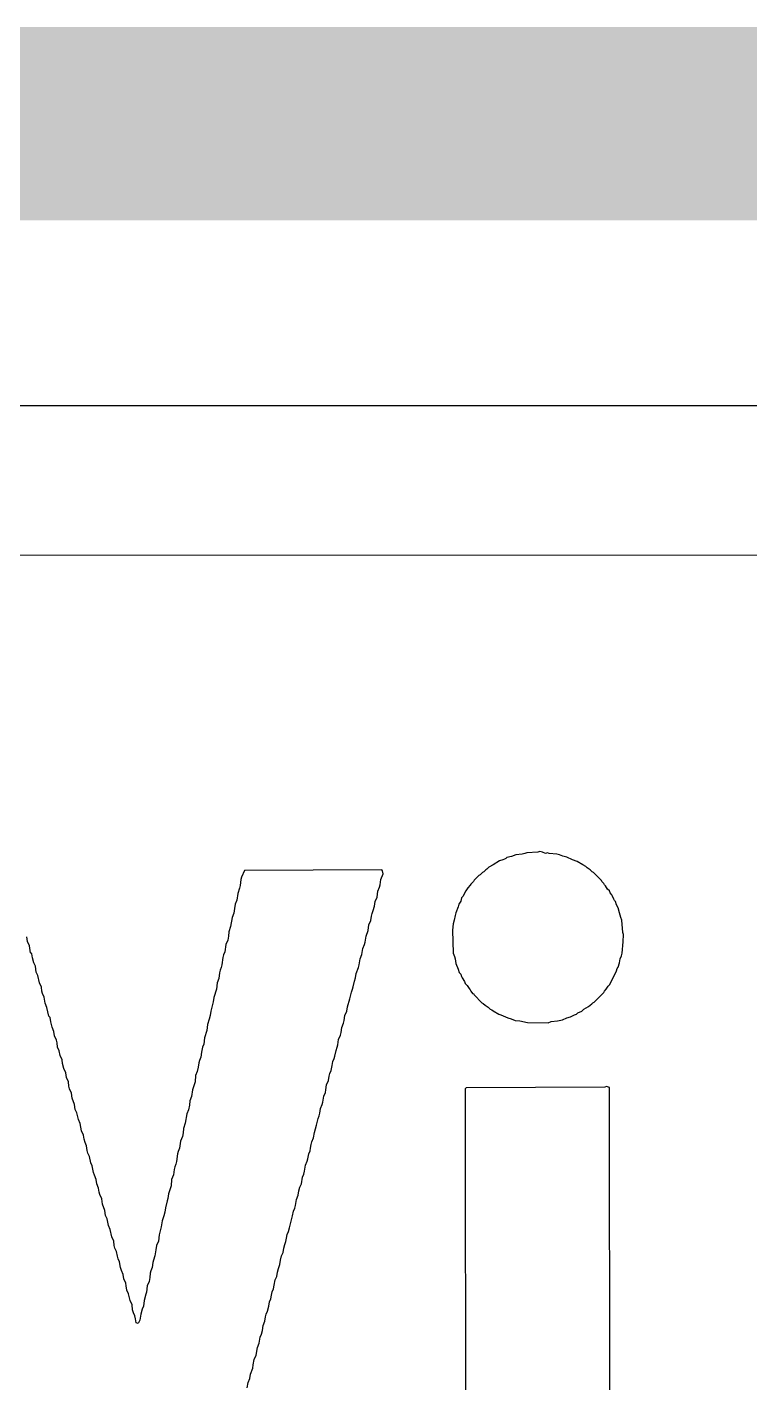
# Model space of a CAD drawing. Header units: inches. Extents: x -6 to 284, y -12 to 154.
# Drawn here: x 15.266 to 15.93, y 19.202 to 20.449 of the extents above; entities that cross this region are included whole.
import ezdxf

# ---------------------------------------------------------------- set-up
doc = ezdxf.new("R2010")
doc.units = ezdxf.units.IN
for name, color, linetype in [('Board Outline', 216, 'Continuous'), ('Bottom Layer', 5, 'Continuous'), ('GND-1', 16, 'Continuous'), ('GND-2', 90, 'Continuous'), ('GND-3', 216, 'Continuous'), ('GND-4', 54, 'Continuous'), ('PWR-1', 156, 'Continuous'), ('PWR-2', 130, 'Continuous'), ('Signal L1', 76, 'Continuous'), ('Signal L2', 6, 'Continuous'), ('Top Layer', 1, 'Continuous'), ('Top Overlay', 2, 'Continuous')]:
    doc.layers.add(name, color=color, linetype=linetype)

msp = doc.modelspace()

# ---------------------------------------------------------------- linework, layer by layer
at = {"layer": 'Board Outline'}
msp.add_lwpolyline([(12.0364, 20.3599, 0.1778, 0.1778, 0), (75.5509, 20.3599, 0.1778, 0.1778, 0)], format="xyseb", dxfattribs=at)
at = {"layer": 'Bottom Layer'}
msp.add_line((12.0364, 20.1009), (45.7536, 20.1009), dxfattribs=at)
at = {"layer": 'GND-1'}
msp.add_line((12.0364, 20.1009), (75.5508, 20.1009), dxfattribs=at)
at = {"layer": 'GND-2'}
msp.add_line((12.0364, 20.1009), (75.5508, 20.1009), dxfattribs=at)
at = {"layer": 'GND-3'}
msp.add_line((12.0364, 20.1009), (75.5508, 20.1009), dxfattribs=at)
at = {"layer": 'GND-4'}
msp.add_line((12.0364, 20.1009), (75.5508, 20.1009), dxfattribs=at)
at = {"layer": 'PWR-1'}
msp.add_line((12.0364, 20.1009), (17.6603, 20.1009), dxfattribs=at)
at = {"layer": 'PWR-2'}
msp.add_line((12.0364, 20.1009), (17.6603, 20.1009), dxfattribs=at)
at = {"layer": 'Signal L1'}
msp.add_line((12.0364, 20.1009), (75.5508, 20.1009), dxfattribs=at)
at = {"layer": 'Signal L2'}
msp.add_line((12.0364, 20.1009), (17.2894, 20.1009), dxfattribs=at)
at = {"layer": 'Top Layer'}
msp.add_line((12.0364, 20.1009), (20.1416, 20.1009), dxfattribs=at)
at = {"layer": 'Top Overlay'}
for p, q in [((14.9802, 19.9635), (16.8754, 19.9632)), ((15.703, 19.6832), (15.7001, 19.6821)), ((15.7047, 19.6838), (15.703, 19.6832)), ((15.7059, 19.6844), (15.7047, 19.6838)), ((15.7067, 19.6852), (15.7059, 19.6844)), ((15.7111, 19.6861), (15.7067, 19.6852)), ((15.7151, 19.6879), (15.7111, 19.6861)), ((15.7209, 19.6884), (15.7151, 19.6879)), ((15.7232, 19.689), (15.7209, 19.6884)), ((15.725, 19.6896), (15.7232, 19.689)), ((15.7354, 19.6902), (15.725, 19.6896)), ((15.7371, 19.6907), (15.7354, 19.6902)), ((15.7394, 19.6902), (15.7371, 19.6907)), ((15.7423, 19.689), (15.7394, 19.6902)), ((15.7441, 19.6896), (15.7423, 19.689)), ((15.7458, 19.689), (15.7441, 19.6896)), ((15.7528, 19.6884), (15.7458, 19.689)), ((15.7551, 19.6879), (15.7528, 19.6884)), ((15.7583, 19.6864), (15.7551, 19.6879)), ((15.762, 19.6855), (15.7583, 19.6864)), ((15.7672, 19.6832), (15.762, 19.6855)), ((15.7713, 19.6815), (15.7672, 19.6832)), ((15.4655, 19.6734), (15.4629, 19.6673)), ((15.5918, 19.674), (15.4655, 19.6734)), ((15.5909, 19.665), (15.5932, 19.6702)), ((15.5926, 19.6731), (15.5918, 19.674)), ((15.5932, 19.6702), (15.5926, 19.6731)), ((15.6844, 19.6716), (15.6821, 19.6693)), ((15.6856, 19.6722), (15.6844, 19.6716)), ((15.6873, 19.674), (15.6856, 19.6722)), ((15.6885, 19.6745), (15.6873, 19.674)), ((15.6902, 19.6763), (15.6885, 19.6745)), ((15.6943, 19.6786), (15.6902, 19.6763)), ((15.7001, 19.6821), (15.6943, 19.6786)), ((15.7765, 19.6786), (15.7713, 19.6815)), ((15.7794, 19.6769), (15.7765, 19.6786)), ((15.7806, 19.6757), (15.7794, 19.6769)), ((15.7835, 19.674), (15.7806, 19.6757)), ((15.7852, 19.6722), (15.7835, 19.674)), ((15.7864, 19.6716), (15.7852, 19.6722)), ((15.7936, 19.6644), (15.7864, 19.6716)), ((15.4615, 19.6595), (15.4609, 19.6572)), ((15.4623, 19.665), (15.4615, 19.6595)), ((15.4629, 19.6673), (15.4623, 19.665)), ((15.5883, 19.6543), (15.5897, 19.658)), ((15.5897, 19.658), (15.5903, 19.6603)), ((15.5903, 19.6603), (15.5909, 19.665)), ((15.6731, 19.6598), (15.6708, 19.6574)), ((15.6737, 19.6609), (15.6731, 19.6598)), ((15.676, 19.6632), (15.6737, 19.6609)), ((15.6766, 19.6644), (15.676, 19.6632)), ((15.681, 19.6687), (15.6766, 19.6644)), ((15.6821, 19.6693), (15.681, 19.6687)), ((15.7939, 19.6641), (15.7936, 19.6644)), ((15.7942, 19.6632), (15.7939, 19.6641)), ((15.7959, 19.6615), (15.7942, 19.6632)), ((15.7965, 19.6603), (15.7959, 19.6615)), ((15.7976, 19.6592), (15.7965, 19.6603)), ((15.7994, 19.6563), (15.7976, 19.6592)), ((15.4586, 19.6462), (15.4571, 19.6424)), ((15.4594, 19.6522), (15.4586, 19.6462)), ((15.4609, 19.6572), (15.4594, 19.6522)), ((15.5857, 19.6447), (15.5874, 19.6488)), ((15.5874, 19.6488), (15.5883, 19.6543)), ((15.6645, 19.6453), (15.6627, 19.6424)), ((15.665, 19.6482), (15.6645, 19.6453)), ((15.6662, 19.6493), (15.665, 19.6482)), ((15.6691, 19.6546), (15.6662, 19.6493)), ((15.6708, 19.6574), (15.6691, 19.6546)), ((15.8011, 19.6546), (15.7994, 19.6563)), ((15.8017, 19.6528), (15.8011, 19.6546)), ((15.8034, 19.6511), (15.8017, 19.6528)), ((15.804, 19.6499), (15.8034, 19.6511)), ((15.8052, 19.647), (15.804, 19.6499)), ((15.8058, 19.6459), (15.8052, 19.647)), ((15.8066, 19.645), (15.8058, 19.6459)), ((15.4557, 19.634), (15.4542, 19.6302)), ((15.4565, 19.6383), (15.4557, 19.634)), ((15.4571, 19.6424), (15.4565, 19.6383)), ((15.5822, 19.6314), (15.5828, 19.6337)), ((15.5828, 19.6337), (15.584, 19.6366)), ((15.584, 19.6366), (15.5851, 19.6407)), ((15.5851, 19.6407), (15.5857, 19.6447)), ((15.6598, 19.6343), (15.6592, 19.632)), ((15.6621, 19.6401), (15.6598, 19.6343)), ((15.6627, 19.6424), (15.6621, 19.6401)), ((15.8075, 19.6418), (15.8066, 19.645)), ((15.8092, 19.6389), (15.8075, 19.6418)), ((15.8104, 19.6343), (15.8092, 19.6389)), ((15.8116, 19.6302), (15.8104, 19.6343)), ((15.4528, 19.6218), (15.4513, 19.6169)), ((15.4542, 19.6302), (15.4528, 19.6218)), ((15.5793, 19.6181), (15.5799, 19.6233)), ((15.5799, 19.6233), (15.5816, 19.6273)), ((15.5816, 19.6273), (15.5822, 19.6314)), ((15.6575, 19.6244), (15.6569, 19.6186)), ((15.6584, 19.6276), (15.6575, 19.6244)), ((15.6592, 19.632), (15.6584, 19.6276)), ((15.8124, 19.6276), (15.8116, 19.6302)), ((15.8133, 19.6163), (15.8124, 19.6276)), ((15.266, 19.6082), (15.2654, 19.6123)), ((15.2678, 19.6042), (15.266, 19.6082)), ((15.4502, 19.6094), (15.4484, 19.6053)), ((15.4508, 19.6129), (15.4502, 19.6094)), ((15.4513, 19.6169), (15.4508, 19.6129)), ((15.5758, 19.6053), (15.5764, 19.6076)), ((15.5764, 19.6076), (15.5773, 19.6131)), ((15.5773, 19.6131), (15.5793, 19.6181)), ((15.6569, 19.6186), (15.6575, 19.5972)), ((15.8127, 19.5972), (15.8136, 19.6079)), ((15.8139, 19.6146), (15.8133, 19.6163)), ((15.8136, 19.6079), (15.8139, 19.6146)), ((15.2683, 19.6019), (15.2678, 19.6042)), ((15.2689, 19.5978), (15.2683, 19.6019)), ((15.2701, 19.5966), (15.2689, 19.5978)), ((15.2706, 19.5932), (15.2701, 19.5966)), ((15.4464, 19.5958), (15.4458, 19.5935)), ((15.4476, 19.5987), (15.4464, 19.5958)), ((15.4484, 19.6053), (15.4476, 19.5987)), ((15.5718, 19.592), (15.5735, 19.5961)), ((15.5735, 19.5961), (15.5744, 19.6016)), ((15.5744, 19.6016), (15.5758, 19.6053)), ((15.6575, 19.5972), (15.6587, 19.5943)), ((15.8121, 19.5949), (15.8127, 19.5972)), ((15.2718, 19.5885), (15.2706, 19.5932)), ((15.2733, 19.5853), (15.2718, 19.5885)), ((15.2741, 19.5798), (15.2733, 19.5853)), ((15.4441, 19.5842), (15.4432, 19.5816)), ((15.4447, 19.5865), (15.4441, 19.5842)), ((15.4458, 19.5935), (15.4447, 19.5865)), ((15.5683, 19.5787), (15.5703, 19.5842)), ((15.5703, 19.5842), (15.5709, 19.5865)), ((15.5709, 19.5865), (15.5718, 19.592)), ((15.6587, 19.5943), (15.6592, 19.592)), ((15.6592, 19.592), (15.6598, 19.588)), ((15.6598, 19.588), (15.6621, 19.5827)), ((15.6621, 19.5827), (15.663, 19.5796)), ((15.8075, 19.581), (15.8081, 19.5833)), ((15.8081, 19.5833), (15.8092, 19.5845)), ((15.8092, 19.5845), (15.8104, 19.5885)), ((15.8104, 19.5885), (15.811, 19.592)), ((15.811, 19.592), (15.8121, 19.5949)), ((15.2756, 19.5767), (15.2741, 19.5798)), ((15.277, 19.57), (15.2756, 19.5767)), ((15.4421, 19.5741), (15.4403, 19.57)), ((15.4426, 19.5793), (15.4421, 19.5741)), ((15.4432, 19.5816), (15.4426, 19.5793)), ((15.5654, 19.5665), (15.5666, 19.5717)), ((15.5666, 19.5717), (15.5677, 19.5746)), ((15.5677, 19.5746), (15.5683, 19.5787)), ((15.663, 19.5796), (15.6645, 19.5781)), ((15.6645, 19.5781), (15.665, 19.5758)), ((15.665, 19.5758), (15.6656, 19.5746)), ((15.6656, 19.5746), (15.6679, 19.5712)), ((15.6679, 19.5712), (15.6685, 19.5694)), ((15.8011, 19.5683), (15.8058, 19.577)), ((15.8058, 19.577), (15.8075, 19.581)), ((15.2788, 19.566), (15.277, 19.57)), ((15.2793, 19.5625), (15.2788, 19.566)), ((15.2799, 19.5602), (15.2793, 19.5625)), ((15.2814, 19.557), (15.2799, 19.5602)), ((15.4398, 19.5642), (15.4374, 19.5567)), ((15.4403, 19.57), (15.4398, 19.5642)), ((15.5625, 19.5555), (15.564, 19.5616)), ((15.564, 19.5616), (15.5648, 19.5642)), ((15.5648, 19.5642), (15.5654, 19.5665)), ((15.6685, 19.5694), (15.6702, 19.5677)), ((15.6702, 19.5677), (15.672, 19.5648)), ((15.672, 19.5648), (15.6731, 19.5636)), ((15.6731, 19.5636), (15.6737, 19.5625)), ((15.6737, 19.5625), (15.6752, 19.5604)), ((15.6752, 19.5604), (15.676, 19.5602)), ((15.676, 19.5602), (15.6766, 19.559)), ((15.6766, 19.559), (15.6839, 19.5518)), ((15.7869, 19.5523), (15.7959, 19.5613)), ((15.7959, 19.5613), (15.7965, 19.5625)), ((15.7965, 19.5625), (15.7982, 19.5642)), ((15.7982, 19.5642), (15.8, 19.5671)), ((15.8, 19.5671), (15.8011, 19.5683)), ((15.2822, 19.5515), (15.2814, 19.557)), ((15.284, 19.5474), (15.2822, 19.5515)), ((15.2857, 19.5393), (15.284, 19.5474)), ((15.436, 19.5489), (15.4345, 19.5439)), ((15.4369, 19.5526), (15.436, 19.5489)), ((15.4374, 19.5567), (15.4369, 19.5526)), ((15.5596, 19.5439), (15.5602, 19.548)), ((15.5602, 19.548), (15.5625, 19.5555)), ((15.6839, 19.5518), (15.685, 19.5512)), ((15.685, 19.5512), (15.6868, 19.5494)), ((15.6868, 19.5494), (15.6896, 19.5477)), ((15.6896, 19.5477), (15.6914, 19.546)), ((15.6914, 19.546), (15.6931, 19.5454)), ((15.6931, 19.5454), (15.6943, 19.5442)), ((15.7756, 19.5439), (15.7777, 19.546)), ((15.7777, 19.546), (15.7817, 19.5483)), ((15.7817, 19.5483), (15.7849, 19.5509)), ((15.7849, 19.5509), (15.7858, 19.5518)), ((15.7858, 19.5518), (15.7869, 19.5523)), ((15.2869, 19.5382), (15.2857, 19.5393)), ((15.2874, 19.5341), (15.2869, 19.5382)), ((15.288, 19.5318), (15.2874, 19.5341)), ((15.4331, 19.5367), (15.4316, 19.5318)), ((15.434, 19.5399), (15.4331, 19.5367)), ((15.4345, 19.5439), (15.434, 19.5399)), ((15.555, 19.5289), (15.5567, 19.5329)), ((15.5567, 19.5329), (15.5573, 19.5353)), ((15.5573, 19.5353), (15.5579, 19.5399)), ((15.5579, 19.5399), (15.5596, 19.5439)), ((15.6943, 19.5442), (15.6995, 19.5413)), ((15.6995, 19.5413), (15.7012, 19.5408)), ((15.7012, 19.5408), (15.7076, 19.5379)), ((15.7076, 19.5379), (15.7108, 19.537)), ((15.7108, 19.537), (15.7145, 19.5355)), ((15.7145, 19.5355), (15.7186, 19.535)), ((15.7186, 19.535), (15.7258, 19.5335)), ((15.7258, 19.5335), (15.7447, 19.5332)), ((15.7447, 19.5332), (15.7476, 19.5344)), ((15.7476, 19.5344), (15.7533, 19.535)), ((15.7533, 19.535), (15.758, 19.5361)), ((15.758, 19.5361), (15.762, 19.5379)), ((15.762, 19.5379), (15.7652, 19.5387)), ((15.7652, 19.5387), (15.769, 19.5408)), ((15.769, 19.5408), (15.7707, 19.5413)), ((15.7707, 19.5413), (15.7719, 19.5425)), ((15.7719, 19.5425), (15.7756, 19.5439)), ((15.2889, 19.5292), (15.288, 19.5318)), ((15.2903, 19.5254), (15.2889, 19.5292)), ((15.2909, 19.5214), (15.2903, 19.5254)), ((15.2927, 19.5173), (15.2909, 19.5214)), ((15.4308, 19.5263), (15.4287, 19.5196)), ((15.4316, 19.5318), (15.4308, 19.5263)), ((15.5521, 19.5179), (15.5538, 19.5219)), ((15.5538, 19.5219), (15.5544, 19.5243)), ((15.5544, 19.5243), (15.555, 19.5289)), ((15.2932, 19.515), (15.2927, 19.5173)), ((15.2938, 19.5109), (15.2932, 19.515)), ((15.2953, 19.5077), (15.2938, 19.5109)), ((15.427, 19.5109), (15.4259, 19.5063)), ((15.4282, 19.5138), (15.427, 19.5109)), ((15.4287, 19.5196), (15.4282, 19.5138)), ((15.5486, 19.5028), (15.5498, 19.508)), ((15.5498, 19.508), (15.5509, 19.5109)), ((15.5509, 19.5109), (15.5515, 19.5132)), ((15.5515, 19.5132), (15.5521, 19.5179)), ((15.2961, 19.5034), (15.2953, 19.5077)), ((15.2979, 19.4993), (15.2961, 19.5034)), ((15.2984, 19.4959), (15.2979, 19.4993)), ((15.2996, 19.4912), (15.2984, 19.4959)), ((15.4235, 19.4965), (15.423, 19.4924)), ((15.4241, 19.4988), (15.4235, 19.4965)), ((15.4253, 19.5017), (15.4241, 19.4988)), ((15.4259, 19.5063), (15.4253, 19.5017)), ((15.5463, 19.4941), (15.5469, 19.4976)), ((15.5469, 19.4976), (15.548, 19.5005)), ((15.548, 19.5005), (15.5486, 19.5028)), ((15.3013, 19.4872), (15.2996, 19.4912)), ((15.3019, 19.4831), (15.3013, 19.4872)), ((15.3037, 19.4791), (15.3019, 19.4831)), ((15.4206, 19.4849), (15.4201, 19.4791)), ((15.4221, 19.4886), (15.4206, 19.4849)), ((15.423, 19.4924), (15.4221, 19.4886)), ((15.5428, 19.4802), (15.5434, 19.4843)), ((15.5434, 19.4843), (15.544, 19.4866)), ((15.544, 19.4866), (15.5452, 19.4895)), ((15.5452, 19.4895), (15.5463, 19.4941)), ((15.3042, 19.475), (15.3037, 19.4791)), ((15.3048, 19.4727), (15.3042, 19.475)), ((15.3066, 19.4687), (15.3048, 19.4727)), ((15.4177, 19.4716), (15.4169, 19.4655)), ((15.4195, 19.4773), (15.4177, 19.4716)), ((15.4201, 19.4791), (15.4195, 19.4773)), ((15.5399, 19.4692), (15.5405, 19.4716)), ((15.5405, 19.4716), (15.5411, 19.4762)), ((15.5411, 19.4762), (15.5428, 19.4802)), ((15.6694, 19.4736), (15.6685, 19.4727)), ((15.6685, 19.4727), (15.6685, 19.4316)), ((15.7968, 19.4742), (15.6694, 19.4736)), ((15.7985, 19.4747), (15.7968, 19.4742)), ((15.8011, 19.4739), (15.7985, 19.4747)), ((15.8017, 19.0401), (15.8011, 19.4739)), ((15.3071, 19.464), (15.3066, 19.4687)), ((15.3094, 19.4582), (15.3071, 19.464)), ((15.31, 19.4536), (15.3094, 19.4582)), ((15.4154, 19.4617), (15.4149, 19.4577)), ((15.4169, 19.4655), (15.4154, 19.4617)), ((15.5356, 19.4545), (15.537, 19.4582)), ((15.537, 19.4582), (15.5376, 19.4605)), ((15.5376, 19.4605), (15.5385, 19.466)), ((15.5385, 19.466), (15.5399, 19.4692)), ((15.3115, 19.4504), (15.31, 19.4536)), ((15.3129, 19.4443), (15.3115, 19.4504)), ((15.4125, 19.4495), (15.4111, 19.4411)), ((15.414, 19.4533), (15.4125, 19.4495)), ((15.4149, 19.4577), (15.414, 19.4533)), ((15.5333, 19.4452), (15.5341, 19.4478)), ((15.5341, 19.4478), (15.5347, 19.4501)), ((15.5347, 19.4501), (15.5356, 19.4545)), ((15.3144, 19.4406), (15.3129, 19.4443)), ((15.3158, 19.4339), (15.3144, 19.4406)), ((15.3176, 19.4299), (15.3158, 19.4339)), ((15.4096, 19.4362), (15.4091, 19.4322)), ((15.4111, 19.4411), (15.4096, 19.4362)), ((15.5298, 19.4325), (15.5318, 19.4391)), ((15.5318, 19.4391), (15.5333, 19.4452)), ((15.3181, 19.4264), (15.3176, 19.4299)), ((15.319, 19.4232), (15.3181, 19.4264)), ((15.3202, 19.4203), (15.319, 19.4232)), ((15.4067, 19.4246), (15.4059, 19.418)), ((15.4085, 19.4287), (15.4067, 19.4246)), ((15.4091, 19.4322), (15.4085, 19.4287)), ((15.5263, 19.418), (15.5269, 19.4215)), ((15.5269, 19.4215), (15.5275, 19.4238)), ((15.5275, 19.4238), (15.5289, 19.4275)), ((15.5289, 19.4275), (15.5298, 19.4325)), ((15.6685, 19.4316), (15.6685, 19.431)), ((15.6685, 19.431), (15.6691, 19.0384)), ((15.321, 19.416), (15.3202, 19.4203)), ((15.3216, 19.4136), (15.321, 19.416)), ((15.3231, 19.4105), (15.3216, 19.4136)), ((15.3242, 19.4047), (15.3231, 19.4105)), ((15.4041, 19.4128), (15.403, 19.4058)), ((15.4047, 19.4151), (15.4041, 19.4128)), ((15.4059, 19.418), (15.4047, 19.4151)), ((15.5231, 19.4061), (15.5237, 19.4084)), ((15.5237, 19.4084), (15.5246, 19.4128)), ((15.5246, 19.4128), (15.5258, 19.4157)), ((15.5258, 19.4157), (15.5263, 19.418)), ((15.3254, 19.4018), (15.3242, 19.4047)), ((15.3268, 19.3957), (15.3254, 19.4018)), ((15.4009, 19.3986), (15.4004, 19.3934)), ((15.4015, 19.4009), (15.4009, 19.3986)), ((15.4024, 19.4035), (15.4015, 19.4009)), ((15.403, 19.4058), (15.4024, 19.4035)), ((15.52, 19.3942), (15.5208, 19.3968)), ((15.5208, 19.3968), (15.5217, 19.4023)), ((15.5217, 19.4023), (15.5231, 19.4061)), ((15.3277, 19.3931), (15.3268, 19.3957)), ((15.3291, 19.3893), (15.3277, 19.3931)), ((15.3297, 19.3853), (15.3291, 19.3893)), ((15.3315, 19.3812), (15.3297, 19.3853)), ((15.3981, 19.3835), (15.3957, 19.376)), ((15.3986, 19.3893), (15.3981, 19.3835)), ((15.4004, 19.3934), (15.3986, 19.3893)), ((15.5165, 19.3821), (15.5179, 19.3853)), ((15.5179, 19.3853), (15.5188, 19.3913)), ((15.5188, 19.3913), (15.52, 19.3942)), ((15.332, 19.3777), (15.3315, 19.3812)), ((15.3326, 19.3754), (15.332, 19.3777)), ((15.3344, 19.3714), (15.3326, 19.3754)), ((15.3349, 19.3667), (15.3344, 19.3714)), ((15.3952, 19.3719), (15.3946, 19.3696)), ((15.3957, 19.376), (15.3952, 19.3719)), ((15.5133, 19.3708), (15.515, 19.3748)), ((15.515, 19.3748), (15.5156, 19.3789)), ((15.5156, 19.3789), (15.5165, 19.3821)), ((15.3372, 19.3609), (15.3349, 19.3667)), ((15.3378, 19.3563), (15.3372, 19.3609)), ((15.3923, 19.3592), (15.3914, 19.356)), ((15.3928, 19.3633), (15.3923, 19.3592)), ((15.3946, 19.3696), (15.3928, 19.3633)), ((15.5098, 19.3557), (15.5107, 19.3601)), ((15.5107, 19.3601), (15.5119, 19.363)), ((15.5119, 19.363), (15.5124, 19.3653)), ((15.5124, 19.3653), (15.5133, 19.3708)), ((15.3393, 19.3531), (15.3378, 19.3563)), ((15.3407, 19.347), (15.3393, 19.3531)), ((15.3422, 19.3433), (15.3407, 19.347)), ((15.3899, 19.3511), (15.3891, 19.3456)), ((15.3914, 19.356), (15.3899, 19.3511)), ((15.5069, 19.3447), (15.5084, 19.3508)), ((15.5084, 19.3508), (15.5098, 19.3557)), ((15.3436, 19.3366), (15.3422, 19.3433)), ((15.3454, 19.3326), (15.3436, 19.3366)), ((15.3871, 19.3384), (15.3865, 19.3326)), ((15.3885, 19.3433), (15.3871, 19.3384)), ((15.3891, 19.3456), (15.3885, 19.3433)), ((15.5037, 19.3323), (15.5043, 19.3352)), ((15.5043, 19.3352), (15.5049, 19.3386)), ((15.5049, 19.3386), (15.5061, 19.3415)), ((15.5061, 19.3415), (15.5069, 19.3447)), ((15.3459, 19.3285), (15.3454, 19.3326)), ((15.3465, 19.3262), (15.3459, 19.3285)), ((15.348, 19.323), (15.3465, 19.3262)), ((15.3488, 19.3187), (15.348, 19.323)), ((15.3836, 19.321), (15.383, 19.3192)), ((15.3842, 19.3245), (15.3836, 19.321)), ((15.3847, 19.3285), (15.3842, 19.3245)), ((15.3865, 19.3326), (15.3847, 19.3285)), ((15.4997, 19.319), (15.5011, 19.3221)), ((15.5011, 19.3221), (15.5017, 19.3262)), ((15.5017, 19.3262), (15.5026, 19.3294)), ((15.5026, 19.3294), (15.5037, 19.3323)), ((15.3494, 19.3163), (15.3488, 19.3187)), ((15.3506, 19.3135), (15.3494, 19.3163)), ((15.3517, 19.3082), (15.3506, 19.3135)), ((15.3813, 19.3129), (15.3807, 19.3082)), ((15.3818, 19.3152), (15.3813, 19.3129)), ((15.383, 19.3192), (15.3818, 19.3152)), ((15.4968, 19.3074), (15.4982, 19.3111)), ((15.4982, 19.3111), (15.4988, 19.3152)), ((15.4988, 19.3152), (15.4997, 19.319)), ((15.3526, 19.3056), (15.3517, 19.3082)), ((15.354, 19.3019), (15.3526, 19.3056)), ((15.3546, 19.2978), (15.354, 19.3019)), ((15.3564, 19.2938), (15.3546, 19.2978)), ((15.3784, 19.299), (15.3778, 19.2955)), ((15.3789, 19.303), (15.3784, 19.299)), ((15.3795, 19.3053), (15.3789, 19.303)), ((15.3807, 19.3082), (15.3795, 19.3053)), ((15.493, 19.292), (15.4939, 19.2969)), ((15.4939, 19.2969), (15.4953, 19.3001)), ((15.4953, 19.3001), (15.4959, 19.3042)), ((15.4959, 19.3042), (15.4968, 19.3074)), ((15.3569, 19.2914), (15.3564, 19.2938)), ((15.3575, 19.2874), (15.3569, 19.2914)), ((15.359, 19.2842), (15.3575, 19.2874)), ((15.3598, 19.2804), (15.359, 19.2842)), ((15.3749, 19.2839), (15.3732, 19.2781)), ((15.3755, 19.2857), (15.3749, 19.2839)), ((15.376, 19.2914), (15.3755, 19.2857)), ((15.3778, 19.2955), (15.376, 19.2914)), ((15.4904, 19.283), (15.491, 19.2859)), ((15.491, 19.2859), (15.4922, 19.2888)), ((15.4922, 19.2888), (15.493, 19.292)), ((15.3604, 19.2781), (15.3598, 19.2804)), ((15.3622, 19.2741), (15.3604, 19.2781)), ((15.3627, 19.2694), (15.3622, 19.2741)), ((15.3726, 19.2729), (15.3714, 19.27)), ((15.3732, 19.2781), (15.3726, 19.2729)), ((15.4867, 19.2683), (15.4878, 19.2729)), ((15.4878, 19.2729), (15.4887, 19.2767)), ((15.4887, 19.2767), (15.4898, 19.2796)), ((15.4898, 19.2796), (15.4904, 19.283)), ((15.3636, 19.2668), (15.3627, 19.2694)), ((15.3648, 19.2639), (15.3636, 19.2668)), ((15.3653, 19.261), (15.3648, 19.2639)), ((15.3659, 19.2576), (15.3653, 19.261)), ((15.3694, 19.2599), (15.3677, 19.257)), ((15.3703, 19.2654), (15.3694, 19.2599)), ((15.3714, 19.27), (15.3703, 19.2654)), ((15.4826, 19.255), (15.4843, 19.259)), ((15.4843, 19.259), (15.4849, 19.2631)), ((15.4849, 19.2631), (15.4855, 19.2654)), ((15.4855, 19.2654), (15.4867, 19.2683)), ((15.3677, 19.257), (15.3659, 19.2576)), ((15.48, 19.2442), (15.4812, 19.2471)), ((15.4812, 19.2471), (15.482, 19.2503)), ((15.482, 19.2503), (15.4826, 19.255)), ((15.4762, 19.2277), (15.4774, 19.2347)), ((15.4774, 19.2347), (15.4791, 19.2387)), ((15.4791, 19.2387), (15.48, 19.2442)), ((15.4736, 19.2188), (15.4745, 19.2237)), ((15.4745, 19.2237), (15.4762, 19.2277)), ((15.4704, 19.2063), (15.471, 19.2104)), ((15.471, 19.2104), (15.4731, 19.2159)), ((15.4731, 19.2159), (15.4736, 19.2188)), ((15.4681, 19.1976), (15.469, 19.2025)), ((15.469, 19.2025), (15.4704, 19.2063))]:
    msp.add_line(p, q, dxfattribs=at)

doc.saveas('drawing.dxf')
